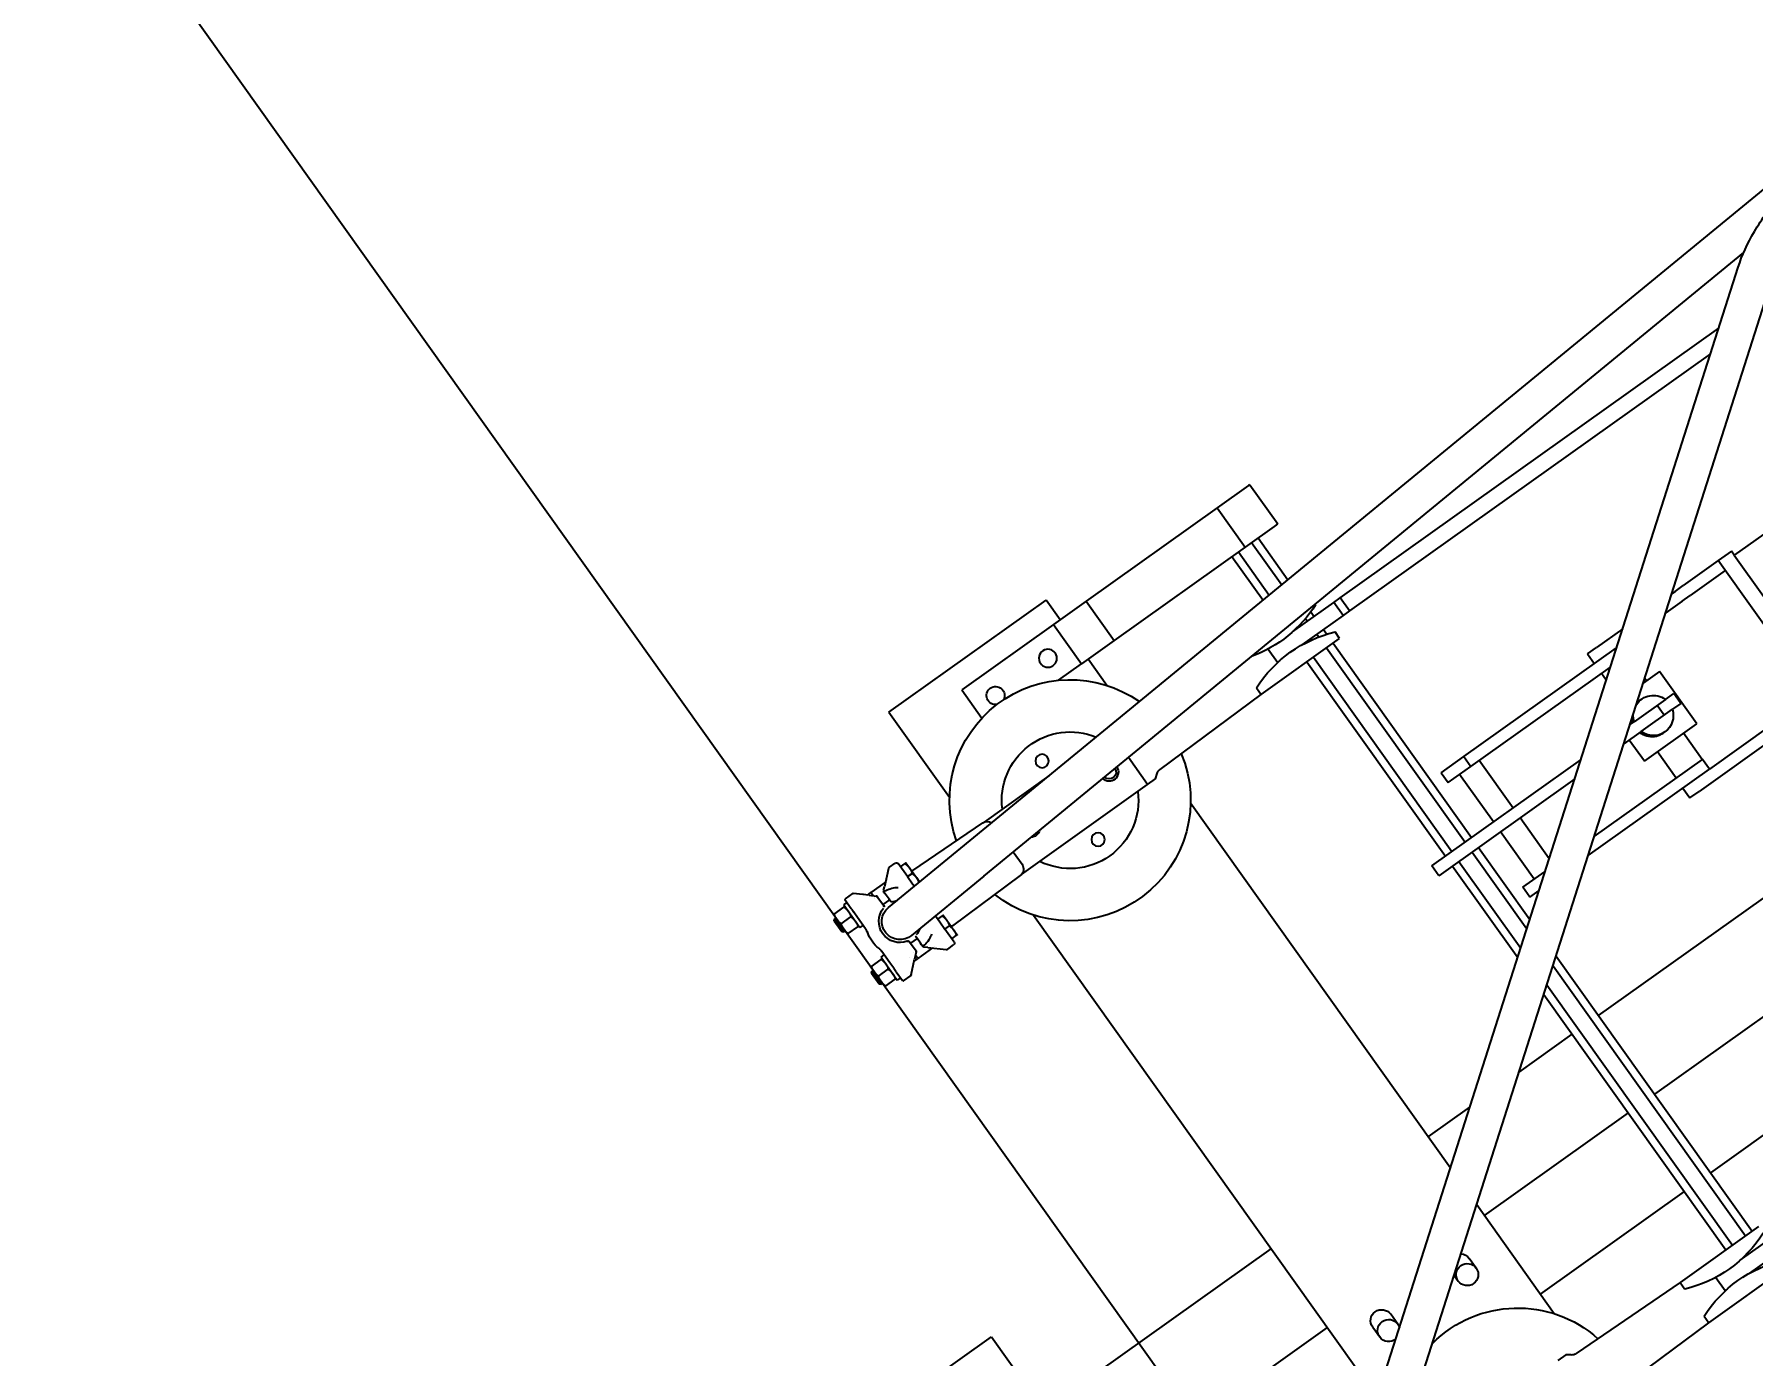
# Model space of a CAD drawing. Header units: feet. Extents: x 2321988 to 2329858, y 6722724 to 6730499.
# Drawn here: x 2326029.761 to 2326034.216, y 6726822.218 to 6726825.643 of the extents above; entities that cross this region are included whole.
import ezdxf

# ---------------------------------------------------------------- set-up
doc = ezdxf.new("R2010")
doc.units = ezdxf.units.FT
doc.header["$MEASUREMENT"] = 0
doc.header["$PDSIZE"] = 5
doc.layers.add('BESS Dimensions', color=3, linetype='Continuous')
doc.layers.add('C-BESS-EQUIPMENT', color=255, linetype='Continuous')
doc.styles.add('TG_DIMS', font='arial.ttf')
doc.dimstyles.new('TG-PROPOSED-ANNO', dxfattribs={"dimtxt": 0.1, "dimasz": 0.1, "dimexe": 0.05, "dimexo": 0.05, "dimgap": 0.02, "dimtad": 0, "dimtih": 1, "dimtoh": 1, "dimdsep": 46, "dimtxsty": 'TG_DIMS', "dimcen": 0, "dimclrd": 256, "dimclre": 256, "dimclrt": 256, "dimaunit": 1, "dimadec": 6, "dimazin": 2, "dimtfac": 1, "dimtofl": 0, "dimtmove": 1, "dimatfit": 3, "dimfxl": 1, "dimtolj": 1, "dimtzin": 0, "dimarcsym": 0})

# ---------------------------------------------------------------- blocks, each defined once
blk = doc.blocks.new('Midpoint Site Plan$0$GA 34.5kV 10MVAR Cap Bank top')
at = {"color": 0}
for p, q in [((-61.105, -11.333), (-57.19, -11.408)), ((-57.19, -11.658), (-57.19, -11.408)), ((-57.19, -11.408), (-54.19, -11.408)), ((-56.19, -11.919), (-56.19, -11.927)), ((-56.116, -11.927), (-56.19, -11.927)), ((-56.19, -12.427), (-56.19, -11.927)), ((-53.69, -11.927), (-55.264, -11.927)), ((-55.19, -11.927), (-55.19, -11.919)), ((-69.081, -12.492), (-36.712, -36.724)), ((-57.19, -12.946), (-57.19, -12.696)), ((-56.19, -12.427), (-56.19, -12.436)), ((-56.19, -12.427), (-56.116, -12.427)), ((-55.264, -12.427), (-53.69, -12.427)), ((-55.19, -12.436), (-55.19, -12.427)), ((-61.386, -13.177), (-61.69, -13.177)), ((-61.255, -13.075), (-61.386, -13.177)), ((-57.19, -12.946), (-61.105, -13.021)), ((-54.19, -12.946), (-57.19, -12.946)), ((-55.44, -22.704), (-55.44, -12.946)), ((-55.19, -22.891), (-55.19, -12.946)), ((-54.69, -23.265), (-54.69, -12.946)), ((-54.44, -23.452), (-54.44, -12.946)), ((-69.755, -13.393), (-37.386, -37.624)), ((-60.94, -14.427), (-60.94, -18.586)), ((-66.94, -33.927), (-66.94, -15.5)), ((-55.44, -15.18), (-60.94, -15.18)), ((-35.431, -15.18), (-54.44, -15.18)), ((-65.784, -17.365), (-65.784, -16.99)), ((-65.096, -16.99), (-65.096, -17.365)), ((-62.784, -17.206), (-62.784, -16.99)), ((-62.096, -16.99), (-62.096, -17.365)), ((-66.94, -18.18), (-74.494, -18.18)), ((-55.44, -18.18), (-60.94, -18.18)), ((-35.431, -18.18), (-54.44, -18.18)), ((-60.94, -19.992), (-60.94, -33.927)), ((-74.556, -21.18), (-66.94, -21.18)), ((-60.94, -21.18), (-59.353, -21.18)), ((-57.475, -21.18), (-55.44, -21.18)), ((-54.44, -21.18), (-35.431, -21.18)), ((-42.69, -30.396), (-42.69, -21.18)), ((-55.44, -27.608), (-55.44, -24.109)), ((-55.19, -27.608), (-55.19, -24.296)), ((-54.69, -27.608), (-54.69, -24.671)), ((-54.44, -27.608), (-54.44, -24.858)), ((-48.19, -25.046), (-47.844, -25.046)), ((-48.19, -25.421), (-48.19, -25.046)), ((-44.841, -25.046), (-47.844, -25.046)), ((-43.19, -25.046), (-43.19, -30.546)), ((-54.039, -25.421), (-54.039, -25.796)), ((-54.039, -25.421), (-53.688, -25.421)), ((-51.811, -25.421), (-47.182, -25.421)), ((-44.841, -25.421), (-47.182, -25.421)), ((-47.182, -25.421), (-47.182, -25.796)), ((-54.039, -25.796), (-53.187, -25.796)), ((-53.606, -25.796), (-53.606, -27.608)), ((-52.856, -26.043), (-52.856, -27.608)), ((-51.31, -25.796), (-47.182, -25.796)), ((-48.185, -25.796), (-48.185, -26.796)), ((-47.185, -25.796), (-47.185, -26.796)), ((-48.685, -26.796), (-46.685, -26.796)), ((-48.685, -26.796), (-48.685, -27.608)), ((-47.684, -27.171), (-47.634, -27.171)), ((-46.685, -26.796), (-46.685, -28.796)), ((-50.766, -27.608), (-55.963, -27.608)), ((-55.963, -27.608), (-55.963, -27.983)), ((-48.231, -27.608), (-48.888, -27.608)), ((-48.231, -27.608), (-48.23, -27.608)), ((-48.23, -27.608), (-47.038, -27.608)), ((-47.354, -27.608), (-47.354, -27.983)), ((-46.72, -27.608), (-47.038, -27.608)), ((-46.72, -27.608), (-46.72, -27.983)), ((-55.963, -27.983), (-50.265, -27.983)), ((-55.44, -35.408), (-55.44, -27.983)), ((-55.19, -35.408), (-55.19, -27.983)), ((-54.69, -35.408), (-54.69, -27.983)), ((-54.44, -35.408), (-54.44, -27.983)), ((-53.606, -27.983), (-53.606, -29.796)), ((-52.856, -27.983), (-52.856, -29.796)), ((-48.388, -27.983), (-48.231, -27.983)), ((-48.23, -27.983), (-48.231, -27.983)), ((-47.038, -27.983), (-48.23, -27.983)), ((-47.038, -27.983), (-46.72, -27.983)), ((-47.684, -28.421), (-47.634, -28.421)), ((-46.685, -28.796), (-47.302, -28.796)), ((-47.185, -28.796), (-47.185, -28.883)), ((-54.039, -29.796), (-53.173, -29.796)), ((-54.039, -30.171), (-54.039, -29.796)), ((-53.173, -29.796), (-47.844, -29.796)), ((-53.173, -30.171), (-53.173, -29.796)), ((-48.185, -29.54), (-48.185, -29.796)), ((-54.039, -30.171), (-53.173, -30.171)), ((-53.173, -30.171), (-47.343, -30.171)), ((-48.19, -30.546), (-48.19, -30.171)), ((-44.841, -30.171), (-45.466, -30.171)), ((-44.841, -30.171), (-44.532, -30.171)), ((-43.19, -30.171), (-44.532, -30.171)), ((-35.365, -30.396), (-42.69, -30.396)), ((-42.69, -30.396), (-42.69, -30.546)), ((-48.19, -30.546), (-47.844, -30.546)), ((-46.842, -30.546), (-47.844, -30.546)), ((-44.841, -30.546), (-44.965, -30.546)), ((-44.841, -30.546), (-44.532, -30.546)), ((-43.19, -30.546), (-44.532, -30.546)), ((-42.69, -30.546), (-43.19, -30.546)), ((-71.565, -35.611), (-71.565, -34.743)), ((-71.44, -34.743), (-71.565, -34.743)), ((-71.44, -34.972), (-71.44, -34.63)), ((-71.14, -34.615), (-71.424, -34.615)), ((-71.14, -34.615), (-71.14, -34.615)), ((-71.119, -34.623), (-70.751, -34.955)), ((-70.206, -35.018), (-69.77, -34.631)), ((-69.77, -34.631), (-69.77, -34.631)), ((-69.729, -34.615), (-69.503, -34.615)), ((-69.729, -34.615), (-69.729, -34.615)), ((-69.44, -34.677), (-69.44, -35.177)), ((-72.096, -34.974), (-72.05, -34.927)), ((-72.096, -35.38), (-72.096, -34.974)), ((-72.05, -34.927), (-72.05, -35.427)), ((-72.003, -34.927), (-72.05, -34.927)), ((-72.003, -34.802), (-72.003, -34.99)), ((-72.003, -34.99), (-72.003, -35.365)), ((-71.97, -34.802), (-71.598, -34.802)), ((-71.97, -35.177), (-71.598, -35.177)), ((-71.44, -34.972), (-71.44, -34.998)), ((-71.44, -35.109), (-71.44, -34.998)), ((-71.44, -35.109), (-71.44, -35.309)), ((-70.876, -34.842), (-70.871, -34.846)), ((-70.846, -35.106), (-70.846, -35.106)), ((-70.784, -34.925), (-70.654, -34.92)), ((-70.575, -35.113), (-70.751, -34.955)), ((-70.654, -34.92), (-70.654, -35.042)), ((-70.096, -34.92), (-70.654, -34.92)), ((-70.654, -35.06), (-70.654, -35.06)), ((-70.654, -35.131), (-70.654, -35.131)), ((-70.565, -35.138), (-70.565, -35.136)), ((-70.565, -35.138), (-70.565, -35.138)), ((-70.565, -35.139), (-70.565, -35.138)), ((-70.565, -35.483), (-70.565, -35.139)), ((-70.315, -35.143), (-70.315, -35.195)), ((-70.315, -35.195), (-70.315, -35.259)), ((-70.315, -35.259), (-70.315, -35.419)), ((-70.206, -35.018), (-70.294, -35.096)), ((-70.034, -34.92), (-70.034, -34.92)), ((-69.44, -34.802), (-69.266, -34.802)), ((-69.44, -35.177), (-69.266, -35.177)), ((-69.44, -35.448), (-69.44, -35.177)), ((-69.232, -34.99), (-69.232, -34.802)), ((-69.232, -35.365), (-69.232, -34.99)), ((-69.19, -35.12), (-69.232, -35.119)), ((-66.56, -35.172), (-69.19, -35.12)), ((-66.515, -35.177), (-61.69, -35.177)), ((-61.69, -35.177), (-61.386, -35.177)), ((-61.69, -35.177), (-61.69, -36.21)), ((-61.386, -35.177), (-61.255, -35.28)), ((-72.096, -35.38), (-72.05, -35.427)), ((-72.003, -35.427), (-72.05, -35.427)), ((-72.003, -35.365), (-72.003, -35.552)), ((-71.97, -35.552), (-71.598, -35.552)), ((-71.565, -35.611), (-71.44, -35.611)), ((-71.44, -35.309), (-71.44, -35.74)), ((-70.315, -35.435), (-70.565, -35.435)), ((-67.499, -35.814), (-70.402, -35.616)), ((-70.315, -35.419), (-70.315, -35.483)), ((-69.44, -35.682), (-69.44, -35.448)), ((-69.44, -35.552), (-69.266, -35.552)), ((-69.232, -35.552), (-69.232, -35.365)), ((-67.499, -35.814), (-36.982, -37.894)), ((-66.315, -35.895), (-66.315, -35.422)), ((-61.105, -35.333), (-57.19, -35.408)), ((-57.19, -35.658), (-57.19, -35.408)), ((-57.19, -35.408), (-54.19, -35.408)), ((-54.44, -35.927), (-54.44, -35.75)), ((-54.19, -35.408), (-54.19, -35.658)), ((-56.19, -35.919), (-56.19, -35.927)), ((-56.116, -35.927), (-56.19, -35.927)), ((-56.19, -36.427), (-56.19, -35.927)), ((-53.69, -35.927), (-55.264, -35.927)), ((-55.19, -35.927), (-55.19, -35.919)), ((-54.69, -35.927), (-54.69, -35.823)), ((-53.69, -35.927), (-53.69, -36.427)), ((-53.44, -35.927), (-53.69, -35.927)), ((-39.653, -35.927), (-53.44, -35.927)), ((-53.44, -35.927), (-53.44, -36.427)), ((-72.003, -36.802), (-72.003, -36.99)), ((-71.97, -36.802), (-71.598, -36.802)), ((-71.565, -37.611), (-71.565, -36.743)), ((-71.44, -36.743), (-71.565, -36.743)), ((-71.44, -36.615), (-71.44, -37.045)), ((-70.565, -37.198), (-70.565, -36.871)), ((-70.478, -36.738), (-67.575, -36.936)), ((-70.315, -36.871), (-70.315, -36.936)), ((-69.44, -36.906), (-69.44, -36.809)), ((-69.232, -36.99), (-69.232, -36.823)), ((-56.19, -36.427), (-56.19, -36.436)), ((-56.19, -36.427), (-56.116, -36.427)), ((-55.264, -36.427), (-53.69, -36.427)), ((-55.19, -36.436), (-55.19, -36.427)), ((-54.69, -36.532), (-54.69, -36.427)), ((-54.44, -36.605), (-54.44, -36.427)), ((-54.19, -36.696), (-54.19, -36.721)), ((-53.69, -36.427), (-53.44, -36.427)), ((-53.44, -36.427), (-38.985, -36.427)), ((-72.096, -36.974), (-72.05, -36.927)), ((-72.096, -37.38), (-72.096, -36.974)), ((-72.096, -37.38), (-72.05, -37.427)), ((-72.05, -36.927), (-72.05, -37.427)), ((-72.003, -36.927), (-72.05, -36.927)), ((-72.003, -36.99), (-72.003, -37.365)), ((-72.003, -37.365), (-72.003, -37.552)), ((-71.97, -37.177), (-71.598, -37.177)), ((-71.44, -37.045), (-71.44, -37.246)), ((-71.44, -37.357), (-71.44, -37.246)), ((-71.44, -37.357), (-71.44, -37.383)), ((-71.44, -37.724), (-71.44, -37.383)), ((-70.751, -37.4), (-71.119, -37.732)), ((-70.751, -37.4), (-70.575, -37.242)), ((-70.654, -37.224), (-70.654, -37.224)), ((-70.654, -37.241), (-70.654, -37.241)), ((-70.654, -37.294), (-70.654, -37.294)), ((-70.654, -37.313), (-70.654, -37.435)), ((-70.315, -36.92), (-70.565, -36.92)), ((-70.565, -37.199), (-70.565, -37.198)), ((-70.565, -37.202), (-70.565, -37.199)), ((-70.565, -37.218), (-70.565, -37.202)), ((-70.315, -36.936), (-70.315, -37.096)), ((-70.315, -37.096), (-70.315, -37.16)), ((-70.315, -37.16), (-70.315, -37.212)), ((-70.294, -37.258), (-70.206, -37.337)), ((-69.77, -37.724), (-70.206, -37.337)), ((-69.44, -37.177), (-69.44, -36.906)), ((-69.44, -37.177), (-69.266, -37.177)), ((-69.44, -37.177), (-69.44, -37.677)), ((-69.232, -37.365), (-69.232, -36.99)), ((-69.232, -37.236), (-69.19, -37.235)), ((-69.232, -37.552), (-69.232, -37.365)), ((-69.19, -37.235), (-66.56, -37.182)), ((-67.575, -36.936), (-34.128, -39.216)), ((-64.041, -37.177), (-66.515, -37.177)), ((-72.003, -37.427), (-72.05, -37.427)), ((-71.97, -37.552), (-71.598, -37.552)), ((-71.565, -37.611), (-71.44, -37.611)), ((-71.14, -37.74), (-71.424, -37.74)), ((-71.14, -37.74), (-71.14, -37.74)), ((-71.14, -37.74), (-71.14, -37.74)), ((-70.872, -37.509), (-70.876, -37.513)), ((-70.784, -37.43), (-70.654, -37.435)), ((-70.096, -37.435), (-70.654, -37.435)), ((-70.034, -37.435), (-70.034, -37.435)), ((-69.729, -37.74), (-69.503, -37.74)), ((-69.44, -37.552), (-69.266, -37.552)), ((-55.44, -39.427), (-55.44, -37.764)), ((-55.19, -39.427), (-55.19, -37.781)), ((-54.69, -39.427), (-54.69, -37.815)), ((-54.44, -39.427), (-54.44, -37.832)), ((-66.94, -41.677), (-66.94, -38.427)), ((-60.94, -38.427), (-60.94, -39.427)), ((-62.069, -39.427), (-61.19, -39.427)), ((-59.94, -39.427), (-61.19, -39.427)), ((-61.19, -40.927), (-61.19, -39.427)), ((-59.94, -40.927), (-59.94, -39.427)), ((-54.94, -39.427), (-59.94, -39.427)), ((-53.742, -39.427), (-54.94, -39.427)), ((-54.94, -40.927), (-54.94, -39.427)), ((-53.742, -39.427), (-53.69, -39.427)), ((-53.69, -40.927), (-53.69, -39.427)), ((-64.69, -40.927), (-64.69, -39.851)), ((-61.19, -40.927), (-64.69, -40.927)), ((-59.94, -40.927), (-61.19, -40.927)), ((-60.94, -40.927), (-60.94, -41.677)), ((-54.94, -40.927), (-59.94, -40.927)), ((-53.742, -40.927), (-54.94, -40.927)), ((-53.69, -40.927), (-53.742, -40.927)), ((-66.94, -41.677), (-60.94, -41.677))]:
    blk.add_line(p, q, dxfattribs=at)
for centre, radius in [((-63.94, -34.677), 0.209), ((-63.94, -37.677), 0.209), ((-61.94, -40.177), 0.281)]:
    blk.add_circle(centre, radius, dxfattribs=at)
for centre, radius, start, end in [((-55.69, -7.95), 4, 247.9757, 292.0243), ((-55.69, -16.404), 4, 67.9757, 112.0243), ((-63.94, -12.177), 3.75, 260.4624, 347.2399), ((-61.101, -13.271), 0.25, 91.0951, 128.1446), ((-65.44, -16.99), 0.344, 84.5157, 180), ((-65.44, -16.99), 0.344, 180, 0), ((-65.44, -16.99), 0.344, 0, 21.8465), ((-62.44, -16.99), 0.344, 0, 180), ((-62.44, -16.99), 0.344, 180, 0), ((-65.44, -17.365), 0.344, 180, 0), ((-62.44, -17.365), 0.344, 309.8636, 0), ((-47.634, -27.796), 0.625, 197.4624, 217.4454), ((-63.94, -36.177), 3.75, 12.7601, 164.1429), ((-63.94, -36.177), 2.125, 28.0725, 151.9275), ((-71.424, -34.63), 0.0156, 90, 180), ((-69.503, -34.677), 0.0625, 0, 90), ((-70.253, -35.143), 0.0625, 131.6335, 180), ((-70.253, -35.195), 0.0625, 79.1931, 180), ((-70.44, -36.177), 1.063, 57.3631, 79.1931), ((-66.565, -35.422), 0.25, 0, 88.8542), ((-61.101, -35.083), 0.25, 231.8554, 268.9049), ((-70.44, -36.177), 0.656, 105.1217, 254.8783), ((-70.44, -36.177), 0.562, 86.1004, 266.1004), ((-70.628, -35.483), 0.0625, 285.1217, 0), ((-70.253, -35.483), 0.0625, 180, 254.8783), ((-70.44, -36.177), 0.656, 55.0977, 74.8783), ((-55.69, -31.95), 4, 247.9757, 292.0243), ((-70.44, -36.177), 1.063, 163.7398, 196.2602), ((-65.44, -36.177), 0.281, 48.4416, 123.7592), ((-62.44, -36.177), 0.281, 359.8613, 172.3394), ((-62.44, -36.177), 0.209, 1.1721, 171.0287), ((-70.628, -36.871), 0.0625, 0, 74.8783), ((-70.253, -36.871), 0.0625, 105.1217, 180), ((-70.44, -36.177), 0.656, 285.1217, 297.1031), ((-55.69, -40.404), 4, 67.9757, 105.3299), ((-70.253, -37.16), 0.0625, 180, 280.8069), ((-70.253, -37.212), 0.0625, 180, 228.3665), ((-70.44, -36.177), 1.063, 280.8069, 302.6369), ((-63.94, -36.177), 3.75, 195.8571, 340.5622), ((-66.565, -36.932), 0.25, 271.1458, 339.1632), ((-63.94, -36.177), 2.125, 208.0725, 327.8886), ((-71.424, -37.724), 0.0156, 180, 270), ((-69.503, -37.677), 0.0625, 270, 0), ((-63.94, -40.177), 0.281, 116.2332, 63.7668)]:
    blk.add_arc(centre, radius, start, end, dxfattribs=at)
for major_axis, start_param in [((0.187, 0.596), 5.321607), ((-0.188, -0.596), 6.219989)]:
    blk.add_ellipse((-47.634, -27.796), major_axis=major_axis, ratio=1, start_param=start_param, end_param=7.853982, dxfattribs=at)
for points, knots in [([(-48.281, -27.608), (-48.275, -27.59), (-48.268, -27.571), (-48.228, -27.477), (-48.181, -27.408), (-48.072, -27.3), (-48.003, -27.252), (-47.888, -27.204), (-47.848, -27.191), (-47.766, -27.175), (-47.725, -27.171), (-47.684, -27.171)], [5.42739, 5.42739, 5.42739, 5.42739, 5.573282, 5.573282, 6.194718, 6.194718, 6.811244, 6.811244, 7.119506, 7.119506, 7.427769, 7.427769, 7.427769, 7.427769]), ([(-48.229, -28.102), (-48.241, -28.081), (-48.251, -28.06), (-48.268, -28.02), (-48.275, -28.002), (-48.281, -27.983)], [4.1528254, 4.1528254, 4.1528254, 4.1528254, 4.3304096, 4.3304096, 4.4760409, 4.4760409, 4.4760409, 4.4760409]), ([(-47.684, -28.421), (-47.725, -28.421), (-47.766, -28.417), (-47.813, -28.407), (-47.819, -28.406), (-47.824, -28.405)], [2.4759229, 2.4759229, 2.4759229, 2.4759229, 2.7841856, 2.7841856, 2.8278402, 2.8278402, 2.8278402, 2.8278402]), ([(-71.14, -34.615), (-71.136, -34.615), (-71.133, -34.615), (-71.126, -34.617), (-71.123, -34.619), (-71.12, -34.621), (-71.12, -34.622), (-71.119, -34.622), (-71.119, -34.622), (-71.119, -34.622), (-71.119, -34.622), (-71.119, -34.623), (-71.119, -34.623), (-71.119, -34.623), (-71.119, -34.623), (-71.119, -34.623), (-71.119, -34.623), (-71.119, -34.623), (-71.119, -34.623), (-71.119, -34.623)], [0, 0, 0, 0, 0.02565816, 0.02565816, 0.0510396, 0.0510396, 0.05449307, 0.05449307, 0.05622275, 0.05622275, 0.05708798, 0.05708798, 0.05752071, 0.05752071, 0.05773729, 0.05773729, 0.05784602, 0.05784602, 0.05795664, 0.05795664, 0.05795664, 0.05795664]), ([(-69.77, -34.631), (-69.77, -34.631), (-69.77, -34.63), (-69.77, -34.63), (-69.77, -34.63), (-69.77, -34.63), (-69.77, -34.63), (-69.769, -34.629), (-69.769, -34.629), (-69.767, -34.627), (-69.765, -34.626), (-69.759, -34.622), (-69.753, -34.619), (-69.742, -34.616), (-69.735, -34.615), (-69.729, -34.615)], [0, 0, 0, 0, 0.0004047, 0.0004047, 0.0009472, 0.0009472, 0.0025742, 0.0025742, 0.0074553, 0.0074553, 0.0221123, 0.0221123, 0.0664647, 0.0664647, 0.1148731, 0.1148731, 0.1148731, 0.1148731]), ([(-69.77, -34.631), (-69.77, -34.631), (-69.77, -34.63), (-69.77, -34.63), (-69.77, -34.63), (-69.77, -34.63), (-69.77, -34.63), (-69.769, -34.63), (-69.769, -34.63), (-69.768, -34.628), (-69.767, -34.628), (-69.763, -34.625), (-69.759, -34.623), (-69.75, -34.618), (-69.743, -34.616), (-69.734, -34.615), (-69.731, -34.615), (-69.729, -34.615)], [0, 0, 0, 0, 0.00041, 0.00041, 0.000773, 0.000773, 0.0018619, 0.0018619, 0.0051283, 0.0051283, 0.0149314, 0.0149314, 0.0444521, 0.0444521, 0.096203, 0.096203, 0.1149876, 0.1149876, 0.1149876, 0.1149876]), ([(-70.565, -35.133), (-70.566, -35.127), (-70.568, -35.119), (-70.575, -35.113), (-70.575, -35.113), (-70.575, -35.113)], [0, 0, 0, 0, 0.1461976, 0.1461976, 0.1467871, 0.1467871, 0.1467871, 0.1467871]), ([(-70.581, -35.525), (-70.585, -35.53), (-70.59, -35.534), (-70.597, -35.538), (-70.599, -35.539), (-70.602, -35.541), (-70.603, -35.541), (-70.605, -35.542), (-70.606, -35.542), (-70.607, -35.542)], [0, 0, 0, 0, 0.05061256, 0.05061256, 0.06848197, 0.06848197, 0.07752895, 0.07752895, 0.086608, 0.086608, 0.086608, 0.086608]), ([(-71.452, -35.848), (-71.452, -35.849), (-71.452, -35.85), (-71.453, -35.853), (-71.454, -35.859), (-71.457, -35.867), (-71.459, -35.875), (-71.46, -35.88)], [-0.08775565, -0.08775565, -0.08775565, -0.08775565, -0.08148739, -0.072085, -0.06268261, -0.03760956, 0, 0, 0, 0]), ([(-71.46, -36.475), (-71.459, -36.479), (-71.457, -36.487), (-71.454, -36.496), (-71.453, -36.501), (-71.452, -36.504), (-71.452, -36.506), (-71.452, -36.506)], [0, 0, 0, 0, 0.037612, 0.06268666, 0.07208966, 0.08149266, 0.08776133, 0.08776133, 0.08776133, 0.08776133]), ([(-70.576, -36.836), (-70.572, -36.841), (-70.569, -36.847), (-70.567, -36.855), (-70.566, -36.858), (-70.566, -36.861), (-70.566, -36.862), (-70.565, -36.864), (-70.565, -36.865), (-70.565, -36.867)], [0, 0, 0, 0, 0.05078883, 0.05078883, 0.06997484, 0.06997484, 0.07970342, 0.07970342, 0.08947015, 0.08947015, 0.08947015, 0.08947015]), ([(-70.596, -37.248), (-70.592, -37.248), (-70.588, -37.248), (-70.584, -37.246), (-70.58, -37.245), (-70.577, -37.243), (-70.575, -37.241)], [-0.06449435, -0.06449435, -0.06449435, -0.06449435, -0.0313166, -0.0313166, -0.0313166, -0.00264758, -0.00264758, -0.00264758, -0.00264758]), ([(-70.575, -37.241), (-70.572, -37.238), (-70.57, -37.235), (-70.567, -37.23), (-70.566, -37.228), (-70.565, -37.223), (-70.565, -37.221), (-70.565, -37.219), (-70.565, -37.219), (-70.565, -37.218)], [0.00281637, 0.00281637, 0.00281637, 0.00281637, 0.03130176, 0.03130176, 0.0492711, 0.0492711, 0.06726045, 0.06726045, 0.06757429, 0.06757429, 0.06757429, 0.06757429]), ([(-70.575, -37.241), (-70.575, -37.241), (-70.575, -37.241), (-70.575, -37.241), (-70.575, -37.242), (-70.575, -37.242), (-70.575, -37.242), (-70.575, -37.242)], [0.0000295, 0.0000295, 0.0000295, 0.0000295, 0.00534652, 0.00534652, 0.00962445, 0.00962445, 0.01073174, 0.01073174, 0.01073174, 0.01073174]), ([(-71.119, -37.732), (-71.119, -37.732), (-71.119, -37.732), (-71.119, -37.732), (-71.119, -37.732), (-71.119, -37.732), (-71.119, -37.732), (-71.119, -37.732), (-71.119, -37.732), (-71.119, -37.732), (-71.119, -37.732), (-71.12, -37.733), (-71.121, -37.734), (-71.124, -37.736), (-71.127, -37.737), (-71.133, -37.739), (-71.136, -37.74), (-71.14, -37.74)], [0, 0, 0, 0, 0.00010275, 0.00010275, 0.00019265, 0.00019265, 0.00046226, 0.00046226, 0.00127082, 0.00127082, 0.00369667, 0.00369667, 0.01098091, 0.01098091, 0.03302267, 0.03302267, 0.05801859, 0.05801859, 0.05801859, 0.05801859]), ([(-69.729, -37.74), (-69.735, -37.74), (-69.742, -37.739), (-69.755, -37.734), (-69.761, -37.731), (-69.767, -37.727), (-69.768, -37.726), (-69.769, -37.725), (-69.769, -37.725), (-69.769, -37.725), (-69.77, -37.725), (-69.77, -37.724), (-69.77, -37.724), (-69.77, -37.724), (-69.77, -37.724), (-69.77, -37.724), (-69.77, -37.724), (-69.77, -37.724), (-69.77, -37.724), (-69.77, -37.724)], [0.00001, 0.00001, 0.00001, 0.00001, 0.0512457, 0.0512457, 0.1016653, 0.1016653, 0.1082777, 0.1082777, 0.1115891, 0.1115891, 0.1132457, 0.1132457, 0.1140748, 0.1140748, 0.1144909, 0.1144909, 0.1147015, 0.1147015, 0.1149189, 0.1149189, 0.1149189, 0.1149189]), ([(-69.729, -37.74), (-69.735, -37.74), (-69.742, -37.739), (-69.755, -37.734), (-69.761, -37.731), (-69.767, -37.727), (-69.768, -37.726), (-69.769, -37.725), (-69.769, -37.725), (-69.769, -37.725), (-69.77, -37.725), (-69.77, -37.724), (-69.77, -37.724), (-69.77, -37.724), (-69.77, -37.724), (-69.77, -37.724), (-69.77, -37.724), (-69.77, -37.724)], [0.0000616, 0.0000616, 0.0000616, 0.0000616, 0.0511949, 0.0511949, 0.1016017, 0.1016017, 0.1082321, 0.1082321, 0.1115525, 0.1115525, 0.1132134, 0.1132134, 0.1140443, 0.1140443, 0.1144605, 0.1144605, 0.1148804, 0.1148804, 0.1148804, 0.1148804]), ([(-37.386, -37.624), (-37.086, -37.849), (-36.731, -38.051), (-35.925, -38.415), (-35.475, -38.577), (-34.495, -38.859), (-33.966, -38.978), (-32.852, -39.172), (-32.267, -39.246), (-31.069, -39.344), (-30.455, -39.369), (-29.842, -39.369)], [0.419991, 0.419991, 0.419991, 0.419991, 0.644394, 0.644394, 0.868798, 0.868798, 1.093202, 1.093202, 1.317606, 1.317606, 1.54201, 1.54201, 1.54201, 1.54201])]:
    blk.add_open_spline(points, degree=3, knots=knots, dxfattribs=at)
for points in [[(-71.139, -34.615), (-71.139, -34.615), (-71.139, -34.615), (-71.139, -34.615)], [(-71.119, -34.623), (-71.119, -34.623), (-71.119, -34.623), (-71.119, -34.623)], [(-70.565, -35.136), (-70.565, -35.135), (-70.565, -35.134), (-70.565, -35.133)], [(-71.44, -35.74), (-71.44, -35.777), (-71.444, -35.813), (-71.452, -35.848)], [(-71.452, -36.506), (-71.444, -36.541), (-71.44, -36.577), (-71.44, -36.615)]]:
    blk.add_open_spline(points, degree=3, dxfattribs=at)
for points, weights in [([(-71.97, -34.802), (-72.003, -34.903), (-72.003, -34.99)], [1, 1.0379548493, 1]), ([(-72.003, -34.802), (-72.003, -34.802), (-71.97, -34.802)], [1, 1.0379548493, 1]), ([(-72.003, -34.99), (-72.003, -35.077), (-71.97, -35.177)], [1, 1.0379548493, 1]), ([(-71.97, -35.177), (-72.003, -35.278), (-72.003, -35.365)], [1, 1.0379548493, 1]), ([(-71.565, -34.99), (-71.565, -34.903), (-71.598, -34.802)], [1, 1.0379548493, 1]), ([(-71.598, -34.802), (-71.565, -34.802), (-71.565, -34.802)], [1, 1.0379548493, 1]), ([(-71.598, -35.177), (-71.565, -35.077), (-71.565, -34.99)], [1, 1.0379548493, 1]), ([(-71.565, -35.365), (-71.565, -35.278), (-71.598, -35.177)], [1, 1.0379548493, 1]), ([(-69.266, -34.802), (-69.232, -34.802), (-69.232, -34.802)], [1, 1.0379548493, 1]), ([(-69.232, -34.99), (-69.232, -34.903), (-69.266, -34.802)], [1, 1.0379548493, 1]), ([(-69.266, -35.177), (-69.232, -35.077), (-69.232, -34.99)], [1, 1.0379548493, 1]), ([(-69.232, -35.365), (-69.232, -35.278), (-69.266, -35.177)], [1, 1.0379548493, 1]), ([(-72.003, -35.365), (-72.003, -35.452), (-71.97, -35.552)], [1, 1.0379548493, 1]), ([(-71.97, -35.552), (-72.003, -35.552), (-72.003, -35.552)], [1, 1.0379548493, 1]), ([(-71.598, -35.552), (-71.565, -35.452), (-71.565, -35.365)], [1, 1.0379548493, 1]), ([(-71.565, -35.552), (-71.565, -35.552), (-71.598, -35.552)], [1, 1.0379548493, 1]), ([(-69.266, -35.552), (-69.232, -35.452), (-69.232, -35.365)], [1, 1.0379548493, 1]), ([(-69.232, -35.552), (-69.232, -35.552), (-69.266, -35.552)], [1, 1.0379548493, 1]), ([(-71.97, -36.802), (-72.003, -36.903), (-72.003, -36.99)], [1, 1.0379548493, 1]), ([(-72.003, -36.802), (-72.003, -36.802), (-71.97, -36.802)], [1, 1.0379548493, 1]), ([(-71.565, -36.99), (-71.565, -36.903), (-71.598, -36.802)], [1, 1.0379548493, 1]), ([(-71.598, -36.802), (-71.565, -36.802), (-71.565, -36.802)], [1, 1.0379548493, 1]), ([(-69.232, -36.99), (-69.232, -36.911), (-69.26, -36.822)], [1, 1.03439190813, 1.00645695334]), ([(-72.003, -36.99), (-72.003, -37.077), (-71.97, -37.177)], [1, 1.0379548493, 1]), ([(-71.97, -37.177), (-72.003, -37.278), (-72.003, -37.365)], [1, 1.0379548493, 1]), ([(-72.003, -37.365), (-72.003, -37.452), (-71.97, -37.552)], [1, 1.0379548493, 1]), ([(-71.598, -37.177), (-71.565, -37.077), (-71.565, -36.99)], [1, 1.0379548493, 1]), ([(-71.565, -37.365), (-71.565, -37.278), (-71.598, -37.177)], [1, 1.0379548493, 1]), ([(-71.598, -37.552), (-71.565, -37.452), (-71.565, -37.365)], [1, 1.0379548493, 1]), ([(-69.266, -37.177), (-69.232, -37.077), (-69.232, -36.99)], [1, 1.0379548493, 1]), ([(-69.232, -37.365), (-69.232, -37.278), (-69.266, -37.177)], [1, 1.0379548493, 1]), ([(-69.266, -37.552), (-69.232, -37.452), (-69.232, -37.365)], [1, 1.0379548493, 1]), ([(-71.97, -37.552), (-72.003, -37.552), (-72.003, -37.552)], [1, 1.0379548493, 1]), ([(-71.565, -37.552), (-71.565, -37.552), (-71.598, -37.552)], [1, 1.0379548493, 1]), ([(-69.232, -37.552), (-69.232, -37.552), (-69.266, -37.552)], [1, 1.0379548493, 1])]:
    blk.add_rational_spline(points, weights, degree=2, dxfattribs=at)
blk = doc.blocks.new('Midpoint Site Plan$0$SWITCH OPERATOR PLATEFORM TOP VIEW')
at = {"color": 0}
blk.add_lwpolyline([(-24, -18), (24, -18), (24, 18), (-24, 18)], close=True, dxfattribs=at)
blk = doc.blocks.new('*D110')
at = {"layer": 'BESS Dimensions', "lineweight": -2, "transparency": 16777216}
for p, q in [((2325959.3419, 6726878.5788), (2325907.9067, 6726841.9324)), ((2325917.7814, 6726836.6894), (2325957.7158, 6726780.6393)), ((2326007.7221, 6726710.4528), (2325967.7877, 6726766.5029)), ((2326060.8878, 6726736.0536), (2326009.4525, 6726699.4072))]:
    blk.add_line(p, q, dxfattribs=at)
at = {"layer": 'BESS Dimensions', "transparency": 16777216}
for points in [[(2325919.1388, 6726837.6565), (2325916.424, 6726835.7223), (2325911.9788, 6726844.8337)], [(2326009.0794, 6726711.4199), (2326006.3647, 6726709.4857), (2326013.5247, 6726702.3085)]]:
    blk.add_solid(points, dxfattribs=at)
at = {"layer": 'Defpoints', "color": 0, "transparency": 16777216}
for p in [(2325963.414, 6726881.4801), (2326064.9599, 6726738.9549), (2326013.5247, 6726702.3085)]:
    blk.add_point(p, dxfattribs=at)
at = {"layer": 'BESS Dimensions', "transparency": 16777216, "insert": (2325962.7517, 6726773.5711), "char_height": 10, "attachment_point": 5, "style": 'TG_DIMS'}
blk.add_mtext("\\A1;175'", dxfattribs=at)

msp = doc.modelspace()

# ---------------------------------------------------------------- linework, layer by layer
at = {"layer": 'C-BESS-EQUIPMENT'}
msp.add_lwpolyline([(2326030.1675, 6726825.6995), (2326039.9406, 6726832.6627), (2326046.9038, 6726822.8895), (2326037.1306, 6726815.9264)], close=True, dxfattribs=at)

# ---------------------------------------------------------------- block references
at = {"layer": 'C-BESS-EQUIPMENT', "xscale": -0.08333333333333331, "yscale": 0.08333333333333331, "zscale": 0.08333333333333331}
for name, p, rotation in [('Midpoint Site Plan$0$GA 34.5kV 10MVAR Cap Bank top', (2326038.5356, 6726824.2945), 215.4689808292026), ('Midpoint Site Plan$0$SWITCH OPERATOR PLATEFORM TOP VIEW', (2326032.1815, 6726819.7674), 125.4689808292027)]:
    msp.add_blockref(name, p, dxfattribs=dict(at, rotation=rotation))

# ---------------------------------------------------------------- dimensions: what is measured, and where the dimension line sits
at = {"layer": 'BESS Dimensions'}
dim = msp.add_aligned_dim(p1=(2325963.414, 6726881.4801), p2=(2326064.9599, 6726738.9549), distance=-63.1549, dimstyle='TG-PROPOSED-ANNO', override={"dimscale": 50, "dimpost": "'"}, dxfattribs=at)
dim.commit()
dim.dimension.update_dxf_attribs({"geometry": '*D110', "text_midpoint": (2325962.7517, 6726773.5711)})

doc.saveas('drawing.dxf')
